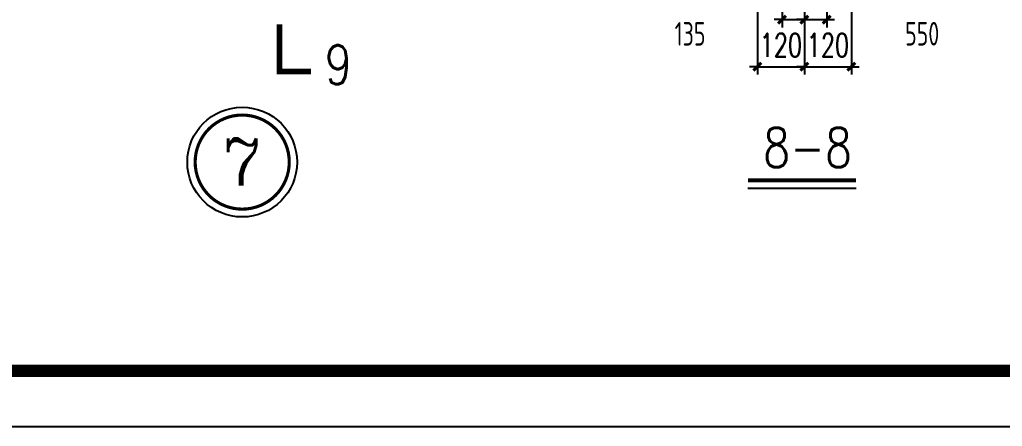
# Model space of a CAD drawing. Extents: x -89996 to 1006241, y -2176 to 440573.
# Drawn here: x 853524 to 866057, y 18824 to 24011 of the extents above; entities that cross this region are included whole.
import ezdxf
from ezdxf.enums import TextEntityAlignment as Align

# ---------------------------------------------------------------- set-up
doc = ezdxf.new("R2010")
doc.units = 0
doc.header["$LTSCALE"] = 1000
doc.header["$MEASUREMENT"] = 0
for name, color, linetype in [('AXIS', 3, 'Continuous'), ('GL', 150, 'Continuous'), ('NUM', 7, 'Continuous'), ('PUB_DIM', 3, 'Continuous'), ('PUB_TEXT', 7, 'Continuous'), ('PUB_TITLE', 4, 'Continuous'), ('THIN', 7, 'Continuous')]:
    doc.layers.add(name, color=color, linetype=linetype)
doc.layers.add('钢板标注', color=9, linetype='Continuous', lineweight=18)
doc.styles.add('_TCH_DIM_T3', font='SIMPLEX', dxfattribs={"width": 0.705882, "bigfont": 'GBCBIG'})
doc.styles.add('COMPLEX', font='COMPLEX')
doc.styles.add('PkpmHz', font='Pkpmeng', dxfattribs={"width": 0.7, "bigfont": 'hztxt'})
doc.styles.add('SIM-TSSC', font='simplex.shx', dxfattribs={"width": 0.8, "bigfont": 'tssdchn.shx'})
doc.styles.add('TSSD_Num', font='Tssdeng.shx', dxfattribs={"width": 0.7, "bigfont": 'hztxt.shx'})
doc.dimstyles.new('TCH_100_5', dxfattribs={"dimtxt": 297.5, "dimasz": 100, "dimexe": 100, "dimexo": 100, "dimgap": 126.25, "dimtad": 1, "dimdec": 0, "dimlfac": 0.2, "dimzin": 0, "dimdsep": 46, "dimtxsty": '_TCH_DIM_T3', "dimblk": 'ARCHTICK', "dimcen": 0.09, "dimclrd": 126, "dimclre": 126, "dimclrt": 7, "dimazin": 2, "dimtfac": 1, "dimtdec": 0, "dimtix": 1, "dimtmove": 2, "dimatfit": 3, "dimfxl": 0, "dimtolj": 1, "dimtzin": 0, "dimarcsym": 0})

# ---------------------------------------------------------------- blocks, each defined once
blk = doc.blocks.new('ts_idx2')
at = {"color": 0, "linetype": 'ByBlock', "lineweight": -2, "const_width": 0.0333}
blk.add_lwpolyline([(-0.5, 0, 1), (0.5, 0, 1)], format="xyb", close=True, dxfattribs=at)
at = {"color": 0, "linetype": 'ByBlock', "lineweight": -2}
blk.add_circle((0, 0), 0.583, dxfattribs=at)
at = {"color": 0, "linetype": 'ByBlock', "lineweight": -2, "style": 'TSSD_Num', "width": 0.7}
blk.add_attdef('A', text='', height=0.5, dxfattribs=at).set_placement((0, 0), align=Align.MIDDLE_CENTER)
blk = doc.blocks.new('_ArchTick')
at = {"color": 0, "linetype": 'ByBlock', "const_width": 0.4}
blk.add_lwpolyline([(-0.5, -0.5), (0.5, 0.5)], dxfattribs=at)
blk = doc.blocks.new('*D1477')
at = {"layer": 'Defpoints', "color": 0, "transparency": 16777216}
for p in [(863247, 24888), (863532, 24888), (863532, 24011)]:
    blk.add_point(p, dxfattribs=at)
at = {"layer": 'GL', "color": 126, "lineweight": -2, "transparency": 16777216}
for p, q in [((863247, 24788), (863247, 23911)), ((863532, 24788), (863532, 23911)), ((863247, 24011), (863147, 24011)), ((863247, 24011), (863532, 24011)), ((863532, 24011), (863632, 24011))]:
    blk.add_line(p, q, dxfattribs=at)
at = {"layer": 'GL', "color": 126, "lineweight": -2, "transparency": 16777216, "xscale": 100, "yscale": 100, "zscale": 100}
blk.add_blockref('_ArchTick', (863247, 24011), dxfattribs=at)
at = {"layer": 'GL', "color": 126, "lineweight": -2, "transparency": 16777216, "xscale": 100, "yscale": 100, "zscale": 100, "rotation": 180}
blk.add_blockref('_ArchTick', (863532, 24011), dxfattribs=at)
at = {"layer": 'GL', "color": 7, "transparency": 16777216, "insert": (863389, 24286), "char_height": 297.5, "attachment_point": 5, "style": '_TCH_DIM_T3'}
blk.add_mtext('\\A1;55', dxfattribs=at)
blk = doc.blocks.new('*D1478')
at = {"layer": 'Defpoints', "color": 0, "transparency": 16777216}
for p in [(863532, 24888), (863817, 24888), (863817, 24011)]:
    blk.add_point(p, dxfattribs=at)
at = {"layer": 'GL', "color": 126, "lineweight": -2, "transparency": 16777216}
for p, q in [((863532, 24788), (863532, 23911)), ((863817, 24788), (863817, 23911)), ((863532, 24011), (863432, 24011)), ((863532, 24011), (863817, 24011)), ((863817, 24011), (863917, 24011))]:
    blk.add_line(p, q, dxfattribs=at)
at = {"layer": 'GL', "color": 126, "lineweight": -2, "transparency": 16777216, "xscale": 100, "yscale": 100, "zscale": 100}
blk.add_blockref('_ArchTick', (863532, 24011), dxfattribs=at)
at = {"layer": 'GL', "color": 126, "lineweight": -2, "transparency": 16777216, "xscale": 100, "yscale": 100, "zscale": 100, "rotation": 180}
blk.add_blockref('_ArchTick', (863817, 24011), dxfattribs=at)
at = {"layer": 'GL', "color": 7, "transparency": 16777216, "insert": (863674, 24286), "char_height": 297.5, "attachment_point": 5, "style": '_TCH_DIM_T3'}
blk.add_mtext('\\A1;55', dxfattribs=at)
blk = doc.blocks.new('*D1479')
at = {"layer": 'Defpoints', "color": 0, "transparency": 16777216}
for p in [(862932, 24888), (863532, 24888), (863532, 23411)]:
    blk.add_point(p, dxfattribs=at)
at = {"layer": 'GL', "color": 126, "lineweight": -2, "transparency": 16777216}
for p, q in [((862932, 24788), (862932, 23311)), ((863532, 24788), (863532, 23311)), ((862932, 23411), (862832, 23411)), ((862932, 23411), (863532, 23411)), ((863532, 23411), (863632, 23411))]:
    blk.add_line(p, q, dxfattribs=at)
at = {"layer": 'GL', "color": 126, "lineweight": -2, "transparency": 16777216, "xscale": 100, "yscale": 100, "zscale": 100}
blk.add_blockref('_ArchTick', (862932, 23411), dxfattribs=at)
at = {"layer": 'GL', "color": 126, "lineweight": -2, "transparency": 16777216, "xscale": 100, "yscale": 100, "zscale": 100, "rotation": 180}
blk.add_blockref('_ArchTick', (863532, 23411), dxfattribs=at)
at = {"layer": 'GL', "color": 7, "transparency": 16777216, "insert": (863232, 23686), "char_height": 297.5, "attachment_point": 5, "style": '_TCH_DIM_T3'}
blk.add_mtext('\\A1;120', dxfattribs=at)
blk = doc.blocks.new('*D1480')
at = {"layer": 'Defpoints', "color": 0, "transparency": 16777216}
for p in [(863532, 24888), (864132, 24888), (864132, 23411)]:
    blk.add_point(p, dxfattribs=at)
at = {"layer": 'GL', "color": 126, "lineweight": -2, "transparency": 16777216}
for p, q in [((863532, 24788), (863532, 23311)), ((864132, 24788), (864132, 23311)), ((863532, 23411), (863432, 23411)), ((863532, 23411), (864132, 23411)), ((864132, 23411), (864232, 23411))]:
    blk.add_line(p, q, dxfattribs=at)
at = {"layer": 'GL', "color": 126, "lineweight": -2, "transparency": 16777216, "xscale": 100, "yscale": 100, "zscale": 100}
blk.add_blockref('_ArchTick', (863532, 23411), dxfattribs=at)
at = {"layer": 'GL', "color": 126, "lineweight": -2, "transparency": 16777216, "xscale": 100, "yscale": 100, "zscale": 100, "rotation": 180}
blk.add_blockref('_ArchTick', (864132, 23411), dxfattribs=at)
at = {"layer": 'GL', "color": 7, "transparency": 16777216, "insert": (863832, 23686), "char_height": 297.5, "attachment_point": 5, "style": '_TCH_DIM_T3'}
blk.add_mtext('\\A1;120', dxfattribs=at)

msp = doc.modelspace()

# ---------------------------------------------------------------- linework, layer by layer
at = {"layer": 'NUM', "const_width": 50, "elevation": -18.09}
msp.add_lwpolyline([(862812.86, 21962.6), (864191.32, 21962.6)], dxfattribs=at)
at = {"layer": 'NUM', "elevation": -18.09}
msp.add_lwpolyline([(862812.86, 21862.6), (864191.32, 21862.6)], dxfattribs=at)
at = {"layer": 'PUB_DIM', "const_width": 70}
msp.add_lwpolyline([(856837.92, 23950.38), (856837.92, 23350.38), (857237.92, 23350.38)], dxfattribs=at)
at = {"layer": 'PUB_TITLE'}
msp.add_lwpolyline([(802635.37, 18823.61), (891735.37, 18823.61), (891735.37, 81823.61), (802635.37, 81823.61)], close=True, dxfattribs=at)
at = {"layer": 'PUB_TITLE', "const_width": 159.09}
msp.add_lwpolyline([(804933.35, 19530.68), (804933.35, 80409.47), (890321.23, 80409.47), (890321.23, 19530.68)], close=True, dxfattribs=at)

# ---------------------------------------------------------------- block references
at = {"layer": 'AXIS'}
ref = msp.add_blockref('ts_idx2', (856362.53, 22193.91), dxfattribs=dict(at, xscale=1200, yscale=1200, zscale=1200))
ref.add_attrib('9', '7', dxfattribs={"layer": 'THIN', "height": 600, "style": 'COMPLEX'}).set_placement((856362.53, 22193.91), align=Align.MIDDLE_CENTER)

# ---------------------------------------------------------------- texts
at = {"layer": 'PUB_DIM', "style": 'SIM-TSSC', "width": 0.8}
msp.add_text('9', height=500, dxfattribs=at).set_placement((857588.98, 23436.74), align=Align.MIDDLE_CENTER)
at = {"layer": 'PUB_TEXT', "linetype": 'ByBlock', "style": 'SIM-TSSC', "width": 0.8}
msp.add_text('8-8', height=500, dxfattribs=at).set_placement((863006.1, 22130.25, -18.09))
at = {"layer": '钢板标注', "style": 'PkpmHz', "width": 0.71}
for s, p in [('135', (862074.16, 23979.6)), ('550', (865033.9, 23980.67))]:
    msp.add_text(s, height=300, dxfattribs=at).set_placement(p, align=Align.TOP_CENTER)

# ---------------------------------------------------------------- dimensions: what is measured, and where the dimension line sits
at = {"layer": 'GL'}
for base, p1, p2, text, picture, middle in [((863531.59, 23410.58), (862931.59, 24888.18), (863531.59, 24888.18), '120', '*D1479', (863231.59, 23685.58)), ((863531.59, 24010.58), (863246.59, 24888.18), (863531.59, 24888.18), '55', '*D1477', (863389.09, 24285.58)), ((863816.59, 24010.58), (863531.59, 24888.18), (863816.59, 24888.18), '55', '*D1478', (863674.09, 24285.58)), ((864131.59, 23410.58), (863531.59, 24888.18), (864131.59, 24888.18), '120', '*D1480', (863831.59, 23685.58))]:
    dim = msp.add_linear_dim(base=base, p1=p1, p2=p2, text=text, dimstyle='TCH_100_5', dxfattribs=at)
    dim.commit()
    dim.dimension.update_dxf_attribs({"geometry": picture, "text_midpoint": middle})

doc.saveas('drawing.dxf')
